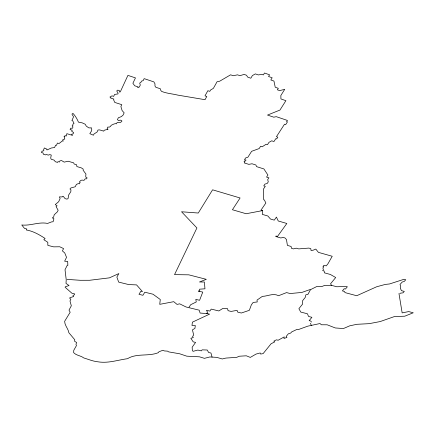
<?xml version="1.0" encoding="UTF-8"?>
<svg xmlns="http://www.w3.org/2000/svg" width="435" height="435" viewBox="0 0 435 435"><rect width="100%" height="100%" fill="white"/><g stroke="black" fill="none" stroke-linecap="round" stroke-linejoin="round"><path stroke-width="0.65" d="M398.966 293.511L402.152 312.89L408.731 311.58L413.25 312.787L404.767 316.196L394.393 316.571L380.212 321.552L369.174 323.656L356.847 324.309L349.762 325.82L343.422 328.539L335.309 327.963L327.185 324.798L321.373 324.771L320.019 323.531L307.801 326.152L298.258 329.616L297.11 329.338L291.619 331.948L290.721 333.041L288.313 333.835L286.176 336.44L286.931 337.457L283.952 338.457L284.256 336.88L278.144 340.241L276.426 339.833L273.805 341.165L274.757 341.883L271.108 343.737L263.121 353.611L260.625 354.074L260.244 352.948L256.036 354.085L250.294 357.407L246.319 355.797L239.332 356.221L236.64 357.369L225.863 358.076L222.247 358.973L216.75 357.358L209.833 356.966L204.428 358.337L199.475 356.82L186.789 356.183L179.693 353.785L168.688 351.888L167.557 351.143L164.43 350.942L162.864 350.289L158.96 351.752L158.34 352.671C148.498 356.678 136.633 352.992 127.509 358.696C117.667 360.017 108.076 363.524 97.951 361.811C92.954 361.316 88.517 359.359 83.857 357.972C80.839 355.547 76.397 355.64 73.635 352.638L73.771 350.316L76.473 345.548L75.962 344.384L76.614 342.443L74.624 341.328L74.766 339.73L68.871 332.737C68.295 328.729 64.695 325.57 64.641 321.313L70.187 312.216L69.007 310.144L71.318 305.805L69.981 300.982L70.867 299.296L69.649 298.154L69.872 297.736L73.624 296.556L72.939 295.746L74.282 294.799L74.733 293.951L71.998 293.304L65.081 287.236L65.304 286.801L69.045 285.518L66.006 283.419L66.218 279.7L65.022 269.722L67.294 265.209L67.855 265.35L67.686 261.446L64.63 261.196L66.539 257.368L64.761 252.98L62.412 250.919L63.564 248.57L59.731 246.759L53.668 246.857L47.834 245.373L47.817 242.3L43.815 239.685L45.109 238.472C39.34 234.677 33.212 231.164 26.328 229.963L26.758 228.973L24.496 228.386L21.75 224.977C30.33 226.037 38.932 221.584 47.6 223.432L51.558 221.899L53.086 221.752L53.913 218.751L52.461 217.984L52.727 217.402L53.516 217.402L54.228 214.759L57.425 211.791L58.138 210.252L56.066 206.565L57.088 205.76L55.245 204.591L58.66 201.715L60.122 198.539L59.356 196.886L62.216 196.924L62.461 196.397L63.238 196.283L65.071 198.632L66.599 199.051A1.62 1.136 5.5 0 0 68.208 198.061L68.491 195.261L70.796 191.721L70.959 189.932L69.959 188.98L70.921 187.953L75.277 186.735L76.381 184.386L78.469 183.575L79.415 183.842L80.165 182.254L79.393 182.037L80.524 180.617L81.921 180.068L84.026 180.34L85.135 178.861L86.63 178.834L87.098 177.85L86.125 177.572L85.717 176.409L85.94 174.043L83.156 170.281L83.194 169.079L81.274 167.85L76.87 166.572L76.603 164.745L74.168 164.033L73.651 162.848L68.105 161.227L64.206 162.125L61.509 160.52L59.954 160.885L59.448 162.027L57.964 161.592L57.61 162.396L55.365 161.744L54.043 160.096L51.232 159.281L50.688 158.074L51.265 155.039L49.813 154.615L48.328 155.105L46.24 154.496L45.631 154.893L43.38 154.235L43.07 152.984L41.445 152.511L42.075 151.005L42.777 151.211L43.913 150.352L43.598 149.749L44.348 147.971L46.92 149.167L46.67 149.754L47.159 149.901L51.319 148.003L54.593 147.536L55.609 145.176L56.414 145.415L57.436 143.05L59.062 143.534L62.455 140.864L63.271 141.109L62.662 139.869L64.81 138.977L64.255 137.726L64.646 136.829L64.037 136.644L64.298 136.041L64.956 136.242L65.217 135.638L66.37 135.986L66.832 133.67L72.547 135.399L71.509 134.306L73.069 133.855L73.64 132.566L71.699 131.272L72.172 130.201L70.089 129.565L70.704 128.162L72.433 128.281L72.971 127.058L72.145 125.851L72.906 125.579L72.754 124.921L73.292 123.692L74.032 123.382L72.727 120.838L71.9 120.582L73.548 116.808L72.003 114.296L72.275 113.671L73.113 113.513C75.385 116.047 77.174 118.929 78.414 122.121L82.231 122.866L85.238 124.252L86.25 126.085L88.675 127.792L90.534 128.004L91.16 127.58L91.763 129.483L91.622 130.783L89.833 133.681L93.433 135.22L93.993 134.018L97.087 132.006L98.027 129.983L99.735 129.918L103.726 131.152L104.134 130.282L108.092 129.179L107.353 128.95L107.189 128.298L107.766 127.08L109.37 127.112L110.664 126.291L111.132 125.313L114.019 123.97L115.656 123.616L116.46 123.866L117.097 122.54L120.511 122.414L121.702 121.485L121.941 120.99L121.365 120.479L120.218 120.12L118.657 120.636L117.423 119.668L118.315 117.809L121.349 116.613L123.051 115.134L124.165 112.834L122.121 110.582L120.892 106.559L121.795 104.677L114.72 102.399L113.589 99.729L113.888 99.088L110.572 98.016L110.871 97.369L109.914 97.059L112.007 95.847L113.665 96.385L114.574 94.438L118.026 93.922L118.005 93.008L116.792 91.078L117.075 90.475L117.847 90.148L119.511 90.692L119.424 92.041L120.283 91.894L127.917 75.369L135.464 77.898L132.892 83.275L134.714 85.782L138.025 86.88L137.71 87.538L139.341 87.011L140.304 85.037L139.727 83.379L140.048 82.715L140.864 82.438L141.505 81.111L143.175 80.633L144.154 78.632L153.865 81.894L154.985 83.857L154.974 86.005L155.812 87.266L160.379 88.789L160.656 90.192L161.575 91.399C166.904 93.509 172.499 93.802 177.91 95.135L205.016 99.686L206.794 96.483L204.988 95.874L207.848 90.708L209.779 91.361L210.502 90.061L213.367 88.37L217.07 81.731L219.653 81.225L230.615 74.809L233.214 75.723L237.537 74.836L239.919 75.674L244.127 74.407L246.504 75.244L247.678 77.115L250.832 78.224L252.392 75.565L255.394 73.896L258.298 74.929L261.794 74.374L263.36 74.934L264.513 73.004L269.569 74.809L268.553 76.495L272.169 77.783L270.842 79.964L273.947 81.062L275.235 87.239L278.308 88.321L277.383 89.811L279.678 90.616L284.729 89.311L280.841 95.521L280.934 98.946L285.904 100.675L279.95 110.066L267.503 115.068L273.789 117.189L276.268 116.667L287.399 120.435L286.616 121.648L287.421 121.92L285.697 124.584L284.533 124.192L276.437 136.693L277.824 137.15L276.682 138.912L275.833 138.629L273.947 141.538L271.723 140.809L268.971 142.359L267.476 144.681L266.122 144.241L262.245 146.774L260.641 146.252L259.173 148.558L251.626 151.309L247.901 157.209L245.612 157.938L244.546 159.629L246.069 160.107L244.002 161.347L245.074 161.679L244.285 162.929L248.836 164.359L251.995 163.767L255.872 164.985L256.601 166.643L263.893 168.932L267.916 175.055L266.557 177.099L268.895 177.828L267.683 179.639L268.281 181.863L267.21 183.467L264.948 184.092L263.762 185.87L265.285 186.338L263.365 189.203L263.719 199.79L264.404 199.997L265.845 203.036L261 210.138L262.582 210.6L262.261 214.368L267.851 216.005L270.488 219.033L274.284 220.143L276.437 217.081L278.231 220.969L286.834 223.481L277.497 236.444L275.997 236.015L275.654 236.488L280.896 237.983L283.006 237.385L284.963 237.94L286.475 239.544L287.399 245.405L291.075 246.444L291.493 248.352L293.402 248.891L296.213 248.178L298.742 248.891L308.866 248.086L310.759 248.624L311.068 250.533L313.222 250.174L315.805 249.065L318.398 252.36L332.22 256.269L327.985 263.719L326.245 265.894L324.015 265.274L322.96 266.595L323.798 266.824L322.873 267.982L323.384 269.749L322.688 270.619L324.173 271.032L324.407 272.837L330.399 274.48L335.695 277.53L330.562 283.772L331.513 285.344L336.777 286.763L346.276 286.48L347.358 286.774L345.439 289.052L344.226 288.726L342.399 290.89L344.422 291.434L345.037 292.608L356.716 295.735L376.688 286.757L385.388 284.408L389.499 283.968L404.039 279.281L405.763 279.765L404.24 281.45L402.228 282.016L399.982 284.501L400.483 285.697L400.347 288.313L401.472 290.634L404.305 291.417L403 292.837L400.292 293.195L399.917 293.603M189.056 307.132L190.699 304.701L196.267 301.966L195.804 299.372L199.589 300.308L202.759 292.092L198.295 291.08L199.73 290.982L199.567 289.188L204.961 288.807L204.396 282.016L199.469 281.978L206.31 279.335L188.801 274.833L174.538 274.626L196.914 227.956L181.542 211.769L198.278 213.03L212.59 189.807L240.087 197.979L232.426 209.746L246.145 213.737L262.582 210.6M310.095 289.536L301.846 292.44L290.205 293.543L286.578 292.597L278.569 295.713C273.153 292.831 267.84 296.257 262.359 296.371L257.009 300.096L257.232 301.972L253.154 302.428L251.376 304.81L249.337 310.324L241.322 313.015L237.684 312.118L237.091 310.334L231.137 311.427L228.081 310.677L227.532 308.605L222.818 308.458L218.832 310.954L211.236 309.095L209.833 311.096L206.467 310.275L207.544 312.248L206.707 313.445L209.572 314.141L192.406 322.161L191.982 325.467L195.31 325.521L194.929 328.387L192.46 329.839L193.64 334.993L192.585 336.494L193.292 337.587L190.84 338.245L193.2 341.856L195.592 342.405L192.161 347.212L192.324 350.295L193.02 351.344L197.843 350.072L201.394 350.871L202.134 349.854L207.256 350.012L208.626 352.502L210.964 353.03L212.062 357.091M331.513 285.344L324.706 285.371L321.612 286.654L316.897 286.464L310.508 289.661L307.898 294.419L305.87 294.783L305.245 297.409L302.613 300.677L302.586 304.098L298.883 308.681L300.792 312.085L307.425 313.765L308.546 316.468L311.911 317.316L309.149 320.633L310.693 321.019L311.487 322.058M67.131 279.395L80.219 280.287L89.648 280.276L109.451 277.845L118.875 273.561L116.874 277.084L118.668 282.103L128.733 284.582L136.563 284.898L142.473 291.629L140.864 291.238L138.993 294.326L142.925 295.283L144.806 292.2L152.989 294.207L160.281 299.514L159.737 304.337L173.755 301.678L177.045 304.408L179.677 303.831L186.044 306.969L199.181 310.166L200.105 313.053L207.43 313.619M310.525 323.21L311.264 325.413"/></g></svg>
